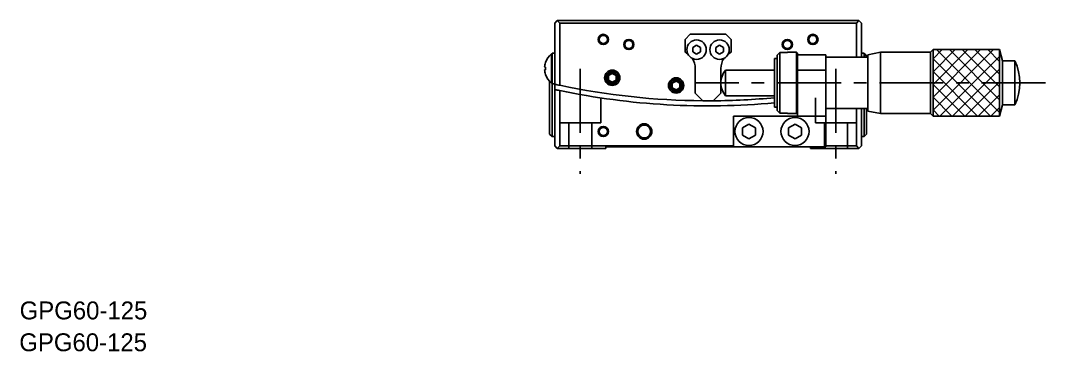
# Model space of a CAD drawing. Extents: x 5 to 356, y 8 to 248.
# Drawn here: x 5 to 205.5, y 7.8 to 72.5 of the extents above; entities that cross this region are included whole.
import ezdxf

# ---------------------------------------------------------------- set-up
doc = ezdxf.new("R2010")
doc.units = 0
doc.header["$LTSCALE"] = 10
doc.linetypes.add('CENTER', pattern=[2, 1.25, -0.25, 0.25, -0.25])
doc.linetypes.add('DASHED', pattern=[3.5, 2, -1.5])
doc.layers.get('0').update_dxf_attribs({"linetype": 'CONTINUOUS'})
doc.layers.add('CENTER', color=1, linetype='CENTER')
doc.styles.get("Standard").update_dxf_attribs({"font": 'FGP教科書体NT-M'})

msp = doc.modelspace()

# ---------------------------------------------------------------- linework, layer by layer
at = {"color": 7, "linetype": 'CONTINUOUS'}
for p, q in [((109.490839, 72), (109.990839, 72.5)), ((109.990839, 72.5), (110.490839, 72)), ((109.990839, 72.5), (168.990839, 72.5)), ((168.490839, 72), (168.990839, 72.5)), ((168.990839, 72.5), (169.490839, 72)), ((109.490839, 60.04021), (109.490839, 72)), ((110.490839, 72), (110.490839, 59.825457)), ((168.490839, 72), (110.490839, 72)), ((168.490839, 65.3), (168.490839, 72)), ((169.490839, 72), (169.490839, 65.3)), ((135.990839, 69.8), (134.990839, 68.8)), ((134.990839, 66.292278), (134.990839, 68.8)), ((135.990839, 69.8), (142.990839, 69.8)), ((143.990839, 68.8), (142.990839, 69.8)), ((143.990839, 68.8), (143.990839, 66.292278)), ((136.490839, 67.233013), (137.240839, 67.666025)), ((137.240839, 67.666025), (136.490839, 67.233013)), ((136.490839, 66.366987), (136.490839, 67.233013)), ((137.240839, 65.933975), (136.490839, 66.366987)), ((137.240839, 67.666025), (137.990839, 67.233013)), ((137.990839, 67.233013), (137.240839, 67.666025)), ((137.990839, 66.366987), (137.240839, 65.933975)), ((137.990839, 67.233013), (137.990839, 66.366987)), ((140.990839, 67.233013), (141.740839, 67.666025)), ((141.740839, 67.666025), (140.990839, 67.233013)), ((140.990839, 66.366987), (140.990839, 67.233013)), ((141.740839, 65.933975), (140.990839, 66.366987)), ((141.740839, 67.666025), (142.490839, 67.233013)), ((142.490839, 67.233013), (141.740839, 67.666025)), ((142.490839, 66.366987), (141.740839, 65.933975)), ((142.490839, 67.233013), (142.490839, 66.366987)), ((152.990839, 65.708327), (153.490839, 66.21608)), ((153.490839, 66.21608), (153.490839, 54.38392)), ((153.490839, 66.21608), (154.990839, 66.21608)), ((154.990839, 66.21608), (154.990839, 66.3)), ((156.790839, 66.3), (154.990839, 66.3)), ((156.790839, 54.3), (156.790839, 66.3)), ((156.990839, 66.1), (156.790839, 66.3)), ((173.240838, 66.299996), (170.740839, 65.799997)), ((173.240838, 66.299996), (173.240838, 54.300004)), ((182.990843, 66.299996), (173.240838, 66.299996)), ((183.490845, 66.799999), (182.990843, 66.299996)), ((182.990843, 66.299996), (182.990843, 54.300004)), ((183.490845, 66.799999), (183.490845, 53.800001)), ((196.490846, 66.799999), (183.490845, 66.799999)), ((183.490845, 66.799999), (196.490846, 66.799999)), ((183.490845, 53.800001), (183.490845, 66.799999)), ((196.490846, 66.799999), (196.490846, 53.800001)), ((197.080334, 64.6), (196.490846, 66.799999)), ((196.490846, 66.799999), (196.490846, 53.800001)), ((107.6771, 64.269154), (107.685396, 64.265108)), ((108.831284, 60.26), (108.831284, 65.96)), ((108.990839, 65.96), (108.831284, 65.96)), ((108.990839, 60.11), (108.990839, 66.11)), ((109.490839, 66.11), (108.990839, 66.11)), ((108.990839, 60.26), (108.990839, 65.96)), ((152.490839, 65.05), (152.490839, 55.55)), ((152.990839, 65.05), (152.490839, 65.05)), ((152.990839, 54.891673), (152.990839, 65.708327)), ((156.990839, 66.1), (156.990839, 65.8)), ((156.990839, 65.8), (162.490839, 65.8)), ((156.990839, 62.8), (156.990839, 65.8)), ((162.490839, 65.8), (162.490839, 62.8)), ((170.740839, 65.3), (162.490839, 65.3)), ((169.990839, 66.11), (169.490839, 66.11)), ((169.990839, 65.3), (169.990839, 66.11)), ((170.150394, 65.96), (169.990839, 65.96)), ((170.150394, 65.3), (170.150394, 65.96)), ((170.740839, 65.799997), (170.740839, 54.800003)), ((197.080334, 64.6), (197.080334, 56)), ((199.490845, 64.6), (197.080334, 64.6)), ((199.490845, 64.6), (199.490845, 56)), ((107.509154, 63.37), (107.685396, 63.37)), ((107.685396, 62.85), (107.509154, 62.85)), ((107.685396, 63.37), (107.685396, 62.85)), ((119.990839, 61.733013), (120.740839, 62.166025)), ((120.740839, 62.166025), (119.990839, 61.733013)), ((120.740839, 62.166025), (121.490839, 61.733013)), ((136.990839, 63.13), (136.990839, 58.3)), ((141.990839, 58.3), (141.990839, 63.13)), ((142.868348, 62.799996), (142.868348, 57.800004)), ((152.490839, 62.799996), (142.868348, 62.799996)), ((162.490839, 62.8), (156.990839, 62.8)), ((156.990839, 53.8), (156.990839, 62.8)), ((162.490839, 53.8), (162.490839, 62.8)), ((107.685396, 61.954892), (107.6771, 61.950846)), ((108.490839, 50.3), (108.490839, 60.580178)), ((108.831284, 60.26), (108.990839, 60.26)), ((119.990839, 60.866987), (119.990839, 61.733013)), ((119.990839, 61.733013), (119.990839, 60.866987)), ((120.740839, 60.433975), (119.990839, 60.866987)), ((121.490839, 60.866987), (120.740839, 60.433975)), ((121.490839, 61.733013), (121.490839, 60.866987)), ((132.490839, 60.233013), (133.240839, 60.666025)), ((133.240839, 60.666025), (132.490839, 60.233013)), ((132.490839, 59.366987), (132.490839, 60.233013)), ((132.490839, 60.233013), (132.490839, 59.366987)), ((133.240839, 60.666025), (133.990839, 60.233013)), ((133.990839, 60.233013), (133.990839, 59.366987)), ((108.990839, 60.110003), (108.990839, 49.8)), ((108.990839, 60.11), (109.490839, 60.11)), ((109.490839, 59.016776), (109.490839, 60.04021)), ((109.490839, 48), (109.490839, 59.016776)), ((110.490839, 58.80361), (110.490839, 48)), ((133.240839, 58.933975), (132.490839, 59.366987)), ((133.990839, 59.366987), (133.240839, 58.933975)), ((136.990839, 58.3), (138.490839, 56.8)), ((140.490839, 56.8), (141.990839, 58.3)), ((140.490839, 56.8), (138.490839, 56.8)), ((140.807964, 56.830749), (140.805997, 56.843395)), ((140.809835, 56.818696), (140.807964, 56.830749)), ((141.111301, 56.85012), (141.110263, 56.82855)), ((141.628442, 56.861294), (141.630948, 56.845019)), ((142.868348, 57.800004), (152.490839, 57.800004)), ((152.490839, 55.55), (152.990839, 55.55)), ((153.490839, 54.38392), (152.990839, 54.891673)), ((154.990839, 54.38392), (153.490839, 54.38392)), ((154.990839, 54.3), (154.990839, 54.38392)), ((154.990839, 54.3), (156.790839, 54.3)), ((156.790839, 54.3), (156.990839, 54.5)), ((162.490839, 55.3), (170.740839, 55.3)), ((168.490839, 48), (168.490839, 55.3)), ((169.490839, 55.3), (169.490839, 48)), ((169.990839, 49.8), (169.990839, 55.3)), ((170.490839, 55.3), (170.490839, 50.3)), ((170.740839, 54.800003), (173.240838, 54.300004)), ((173.240838, 54.300004), (182.990843, 54.300004)), ((182.990843, 54.300004), (183.490845, 53.800001)), ((196.490846, 53.800001), (197.080334, 56)), ((197.080334, 56), (199.490845, 56)), ((144.490839, 53.8), (144.490839, 47.8)), ((156.990839, 53.8), (144.490839, 53.8)), ((146.240839, 51.521688), (147.490839, 52.243376)), ((147.490839, 52.243376), (146.240839, 51.521688)), ((147.490839, 52.243376), (148.740839, 51.521688)), ((148.740839, 51.521688), (147.490839, 52.243376)), ((155.240839, 51.521688), (156.490839, 52.243376)), ((156.490839, 52.243376), (155.240839, 51.521688)), ((156.490839, 52.243376), (157.740839, 51.521688)), ((157.740839, 51.521688), (156.490839, 52.243376)), ((162.490839, 53.8), (156.990839, 53.8)), ((162.490839, 47.8), (162.490839, 53.8)), ((183.490845, 53.800001), (196.490846, 53.800001)), ((196.490846, 53.800001), (183.490845, 53.800001)), ((108.490839, 50.3), (108.990839, 49.8)), ((146.240839, 50.078312), (146.240839, 51.521688)), ((148.740839, 51.521688), (148.740839, 50.078312)), ((155.240839, 50.078312), (155.240839, 51.521688)), ((157.740839, 51.521688), (157.740839, 50.078312)), ((169.990839, 49.8), (170.490839, 50.3)), ((108.990839, 49.8), (109.490839, 49.8)), ((147.490839, 49.356624), (146.240839, 50.078312)), ((148.740839, 50.078312), (147.490839, 49.356624)), ((156.490839, 49.356624), (155.240839, 50.078312)), ((157.740839, 50.078312), (156.490839, 49.356624)), ((169.490839, 49.8), (169.990839, 49.8)), ((109.990839, 47.5), (109.490839, 48)), ((110.490839, 48), (109.990839, 47.5)), ((119.490839, 47.5), (109.990839, 47.5)), ((110.490839, 48), (144.490839, 48)), ((119.490839, 47.8), (144.490839, 47.8)), ((119.490839, 47.5), (119.490839, 47.8)), ((162.490839, 47.8), (144.490839, 47.8)), ((159.490839, 47.8), (159.490839, 47.5)), ((168.990839, 47.5), (159.490839, 47.5)), ((162.490839, 48), (168.490839, 48)), ((168.990839, 47.5), (168.490839, 48)), ((169.490839, 48), (168.990839, 47.5))]:
    msp.add_line(p, q, dxfattribs=at)
at = {"color": 3, "linetype": 'CONTINUOUS'}
for p, q in [((183.490845, 64.990845), (185.299999, 66.799999)), ((183.490845, 62.490845), (187.799999, 66.799999)), ((183.490845, 59.990845), (190.299999, 66.799999)), ((183.490845, 57.490845), (192.799999, 66.799999)), ((183.490845, 54.990845), (195.299999, 66.799999)), ((184.200001, 66.799999), (196.490846, 54.509154)), ((186.700001, 66.799999), (196.490846, 57.009154)), ((189.200001, 66.799999), (196.490846, 59.509154)), ((191.700001, 66.799999), (196.490846, 62.009154)), ((194.200001, 66.799999), (196.490846, 64.509154)), ((183.490845, 65.009155), (194.699999, 53.800001)), ((184.800001, 53.800001), (196.490846, 65.490846)), ((183.490845, 62.509155), (192.199999, 53.800001)), ((187.300001, 53.800001), (196.490846, 62.990846)), ((189.800001, 53.800001), (196.490846, 60.490846)), ((183.490845, 60.009155), (189.699999, 53.800001)), ((183.490845, 57.509155), (187.199999, 53.800001)), ((192.300001, 53.800001), (196.490846, 57.990846)), ((183.490845, 55.009155), (184.699999, 53.800001)), ((194.800001, 53.800001), (196.490846, 55.490846))]:
    msp.add_line(p, q, dxfattribs=at)
at = {"color": 3, "linetype": 'DASHED'}
for p, q in [((118.490839, 52.5), (118.490839, 57.367108)), ((160.490839, 57.36698), (160.490839, 52.5)), ((110.490839, 52.5), (118.490839, 52.5)), ((112.240839, 52.5), (112.240839, 47.5)), ((116.740839, 47.5), (116.740839, 52.5)), ((160.490839, 52.5), (168.490839, 52.5)), ((162.240839, 52.5), (162.240839, 47.5)), ((166.740839, 47.5), (166.740839, 52.5))]:
    msp.add_line(p, q, dxfattribs=at)
at = {"color": 3, "linetype": 'CONTINUOUS'}
for centre, radius in [((118.990839, 68.8), 1), ((123.990839, 67.8), 1), ((154.990839, 67.8), 1), ((159.990839, 68.8), 1), ((120.740839, 61.3), 1.5), ((133.240839, 59.8), 1.5), ((126.990839, 50.8), 1.5), ((118.990839, 50.8), 1)]:
    msp.add_circle(centre, radius, dxfattribs=at)
at = {"color": 7, "linetype": 'CONTINUOUS'}
for centre, radius in [((118.990839, 68.8), 0.8), ((123.990839, 67.8), 0.8), ((137.240839, 66.8), 1.9), ((141.740839, 66.8), 1.9), ((154.990839, 67.8), 0.8), ((159.990839, 68.8), 0.8), ((120.740839, 61.3), 1.25), ((120.740839, 61.3), 1), ((133.240839, 59.8), 1.25), ((133.240839, 59.8), 1), ((147.490839, 50.8), 2.75), ((156.490839, 50.8), 2.75), ((118.990839, 50.8), 0.8), ((126.990839, 50.8), 1.25)]:
    msp.add_circle(centre, radius, dxfattribs=at)
for centre, radius, start, end in [((133.490839, 63.13), 3.5, 54.381029, 64.623066), ((145.490839, 63.13), 3.5, 115.376934, 125.618971), ((111.190839, 63.11), 3.690854, 161.761995, 175.960487), ((111.190839, 63.11), 3.7, 129.621835, 161.74269), ((133.490839, 63.13), 3.5, 0, 34.38353), ((145.490839, 63.13), 3.5, 145.61647, 180), ((167.790839, 63.11), 3.7, 37.127217, 50.378165), ((190.745844, 60.299998), 9.745001, 333.816215, 26.183798), ((111.190839, 63.11), 3.690854, 184.039513, 198.238005), ((145.990843, 60.299997), 3.999997, 141.317795, 180), ((111.190839, 63.11), 3.7, 198.25731, 230.378165), ((145.990843, 60.299997), 3.999997, 180, 218.682173), ((139.490839, 197.3), 140.5, 257.671103, 258.088201), ((139.490839, 197.3), 141.5, 257.759588, 258.173604), ((139.490839, 197.3), 140.5, 258.088201, 269.590736), ((139.490839, 197.3), 141.5, 258.173604, 275.271357), ((139.490839, 197.3), 140.5, 270.409264, 275.308983)]:
    msp.add_arc(centre, radius, start, end, dxfattribs=at)
at = {"layer": 'CENTER', "color": 1, "linetype": 'CENTER'}
for p, q in [((114.490839, 63.02599), (114.490839, 42.5)), ((164.490839, 63.02599), (164.490839, 42.5)), ((205.490846, 60.3), (136.990839, 60.3))]:
    msp.add_line(p, q, dxfattribs=at)

# ---------------------------------------------------------------- texts
at = {"color": 7}
for p in [(4.820325, 14.06194), (4.752477, 7.83396)]:
    msp.add_text('GPG60-125', height=3.5, dxfattribs=at).set_placement(p)

doc.saveas('drawing.dxf')
